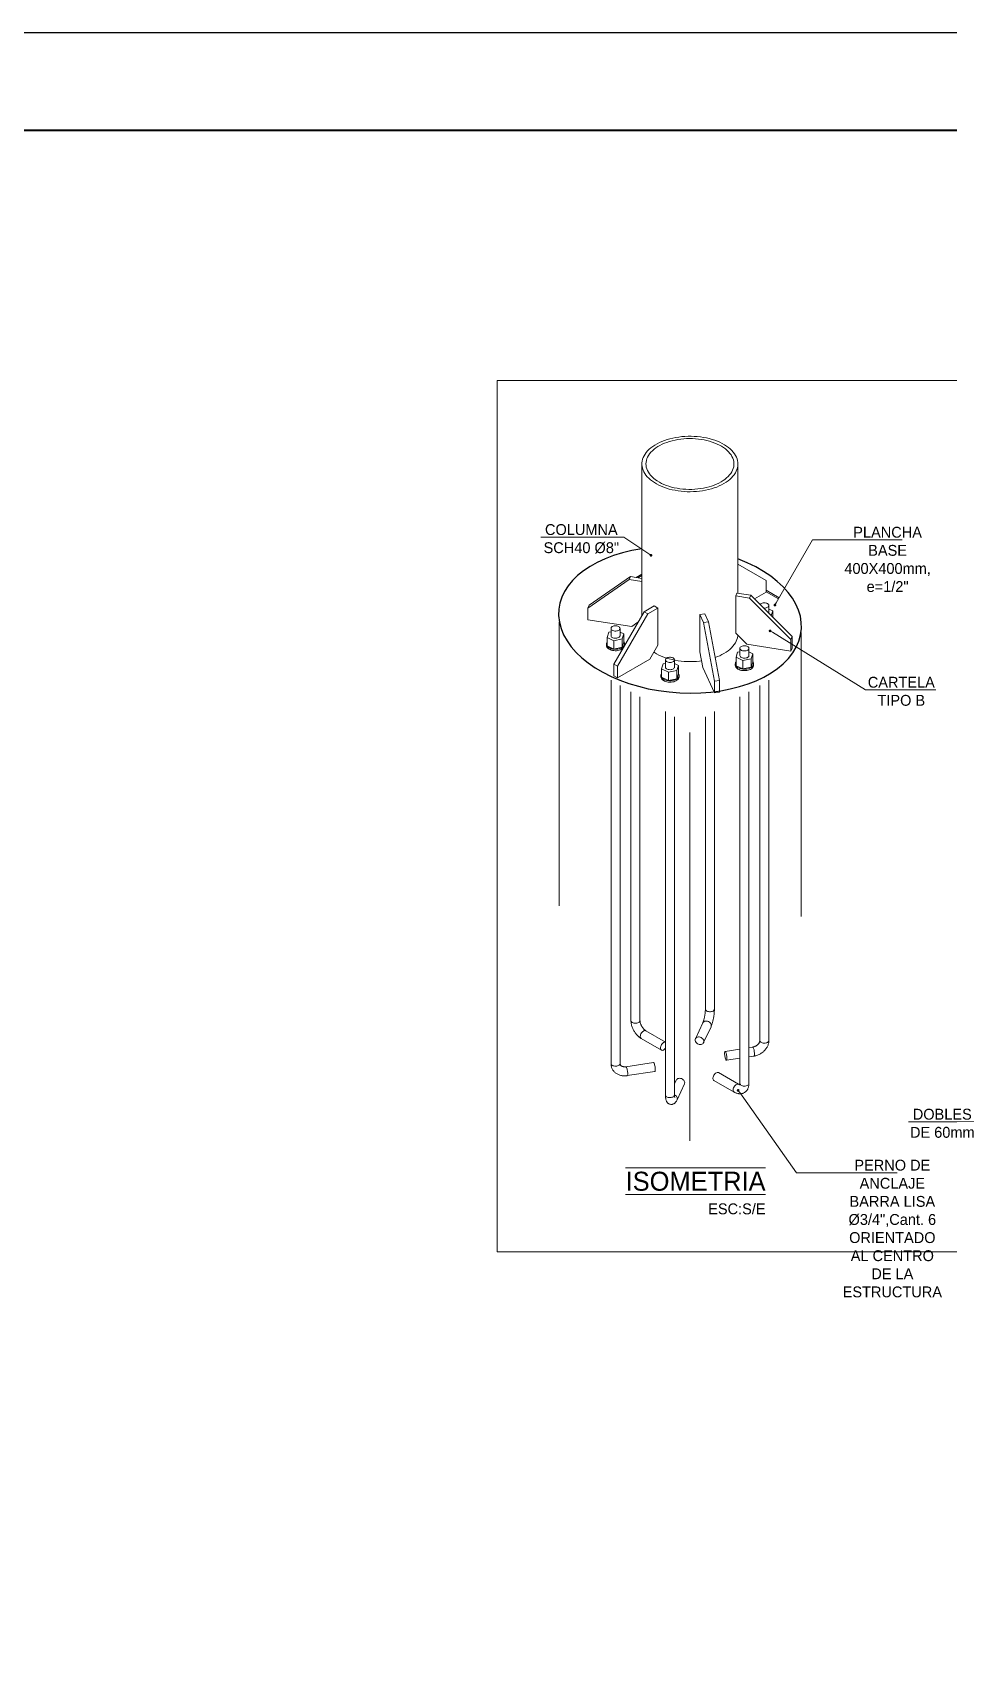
# Model space of a CAD drawing. Header units: metres. Extents: x -45.3 to -2.3, y -16.5 to 14.
# Drawn here: x -21.3 to -12.88, y -1 to 14.04 of the extents above; entities that cross this region are included whole.
import ezdxf
from ezdxf import colors
from ezdxf.entities.mleader import LeaderData, LeaderLine
from ezdxf.math import Vec2, Vec3

# ---------------------------------------------------------------- set-up
doc = ezdxf.new("R2010")
doc.units = ezdxf.units.M
doc.header["$MEASUREMENT"] = 0
doc.layers.add('NOMBRES', color=150, linetype='Continuous', lineweight=5)
doc.styles.add('01COTAS', font='GOTHIC.TTF')
doc.styles.add('100', font='arial.ttf', dxfattribs={"height": 0.18})

# ---------------------------------------------------------------- blocks, each defined once
blk = doc.blocks.new('_DOT')
at = {"color": 0, "linetype": 'ByBlock', "lineweight": -2}
blk.add_line((-0.5, 0), (-1, 0), dxfattribs=at)
at = {"color": 0, "linetype": 'ByBlock', "const_width": 0.5}
blk.add_lwpolyline([(-0.25, 0, 1), (0.25, 0, 1)], format="xyb", close=True, dxfattribs=at)
blk = doc.blocks.new('A$C90f300bd')
at = {"color": 7, "linetype": 'Continuous', "lineweight": 15}
for p, q in [((2.663, 14.496), (2.663, 11.72)), ((4.43, 12.128), (4.43, 14.51)), ((4.947, 12.364), (4.43, 12.663)), ((1.666, 11.857), (2.427, 12.382)), ((1.691, 11.909), (2.452, 12.435)), ((2.427, 12.382), (2.452, 12.435)), ((2.427, 12.382), (2.663, 12.345)), ((2.452, 12.435), (2.663, 12.402)), ((2.554, 12.419), (2.663, 12.481)), ((2.59, 12.413), (2.663, 12.455)), ((4.947, 12.15), (4.947, 12.364)), ((4.412, 12.131), (4.388, 12.079)), ((4.388, 12.079), (4.388, 11.393)), ((4.641, 12.039), (4.388, 12.079)), ((4.666, 12.092), (4.412, 12.131)), ((4.666, 12.092), (4.641, 12.039)), ((5.402, 11.279), (4.641, 12.039)), ((5.426, 11.331), (4.666, 12.092)), ((4.732, 12.025), (4.947, 12.15)), ((4.947, 12.157), (5.175, 12.025)), ((1.666, 11.857), (1.691, 11.909)), ((1.666, 11.642), (1.666, 11.857)), ((2.146, 10.824), (2.702, 11.788)), ((2.212, 10.785), (2.769, 11.75)), ((2.702, 11.788), (2.888, 11.896)), ((2.769, 11.75), (2.702, 11.788)), ((2.769, 11.75), (2.955, 11.857)), ((2.955, 11.857), (2.888, 11.896)), ((2.955, 11.857), (2.955, 11.171)), ((3.821, 11.751), (3.729, 11.737)), ((3.729, 11.737), (3.729, 11.051)), ((3.797, 11.591), (3.729, 11.737)), ((3.888, 11.605), (3.821, 11.751)), ((4.999, 11.771), (4.999, 11.904)), ((5.069, 11.803), (4.999, 11.838)), ((5.042, 11.716), (5.069, 11.803)), ((5.069, 11.803), (5.069, 11.688)), ((2.478, 11.517), (1.666, 11.642)), ((2.094, 11.481), (2.094, 11.348)), ((2.26, 11.348), (2.26, 11.481)), ((2.59, 11.595), (2.478, 11.517)), ((3.888, 11.605), (3.797, 11.591)), ((4.001, 10.509), (3.797, 11.591)), ((4.092, 10.523), (3.888, 11.605)), ((2.009, 11.194), (2.009, 11.168)), ((2.052, 11.409), (2.023, 11.316)), ((2.023, 11.316), (2.148, 11.255)), ((2.023, 11.316), (2.023, 11.162)), ((2.023, 11.162), (2.148, 11.101)), ((2.094, 11.418), (2.052, 11.409)), ((2.148, 11.255), (2.302, 11.287)), ((2.148, 11.255), (2.148, 11.101)), ((2.148, 11.101), (2.302, 11.133)), ((2.331, 11.38), (2.26, 11.414)), ((2.302, 11.287), (2.331, 11.38)), ((2.302, 11.287), (2.302, 11.133)), ((2.302, 11.133), (2.331, 11.226)), ((2.331, 11.38), (2.331, 11.226)), ((2.345, 11.169), (2.345, 11.194)), ((2.955, 11.171), (2.806, 10.914)), ((4.388, 11.393), (4.59, 11.19)), ((4.59, 11.19), (5.402, 11.064)), ((5.426, 11.331), (5.402, 11.279)), ((5.402, 11.064), (5.402, 11.279)), ((5.426, 11.117), (5.426, 11.331)), ((2.806, 10.914), (2.212, 10.571)), ((3.054, 10.83), (3.025, 10.737)), ((3.096, 10.839), (3.054, 10.83)), ((3.096, 10.902), (3.096, 10.769)), ((3.263, 10.769), (3.263, 10.902)), ((3.333, 10.801), (3.263, 10.836)), ((3.729, 11.051), (3.784, 10.763)), ((4.424, 11.042), (4.395, 10.949)), ((4.395, 10.949), (4.52, 10.888)), ((4.395, 10.949), (4.395, 10.795)), ((4.465, 11.051), (4.424, 11.042)), ((4.465, 11.114), (4.465, 10.981)), ((4.52, 10.888), (4.674, 10.92)), ((4.52, 10.888), (4.52, 10.734)), ((4.632, 10.981), (4.632, 11.114)), ((4.703, 11.013), (4.632, 11.048)), ((4.674, 10.92), (4.703, 11.013)), ((4.674, 10.92), (4.674, 10.766)), ((4.674, 10.766), (4.703, 10.859)), ((4.703, 11.013), (4.703, 10.859)), ((5.426, 11.117), (5.402, 11.064)), ((2.094, 10.529), (2.094, 6.045)), ((2.212, 10.785), (2.146, 10.824)), ((2.146, 10.61), (2.146, 10.824)), ((2.212, 10.571), (2.146, 10.61)), ((2.212, 10.571), (2.212, 10.785)), ((3.011, 10.615), (3.011, 10.589)), ((3.025, 10.737), (3.15, 10.676)), ((3.025, 10.737), (3.025, 10.583)), ((3.025, 10.583), (3.15, 10.522)), ((3.15, 10.676), (3.304, 10.708)), ((3.15, 10.676), (3.15, 10.522)), ((3.15, 10.522), (3.304, 10.554)), ((3.304, 10.708), (3.333, 10.801)), ((3.304, 10.708), (3.304, 10.554)), ((3.304, 10.554), (3.333, 10.647)), ((3.333, 10.801), (3.333, 10.647)), ((3.347, 10.589), (3.347, 10.615)), ((3.784, 10.763), (4.001, 10.294)), ((4.381, 10.827), (4.381, 10.801)), ((4.395, 10.795), (4.52, 10.734)), ((4.52, 10.734), (4.674, 10.766)), ((4.717, 10.801), (4.717, 10.827)), ((4.999, 6.045), (4.999, 10.529)), ((2.26, 6.045), (2.26, 10.433)), ((2.461, 10.313), (2.461, 6.045)), ((4.092, 10.523), (4.001, 10.509)), ((4.001, 10.294), (4.001, 10.509)), ((4.092, 10.308), (4.001, 10.294)), ((4.092, 10.308), (4.092, 10.523)), ((4.632, 6.045), (4.632, 10.313)), ((4.832, 10.433), (4.832, 6.045)), ((2.627, 6.045), (2.627, 10.221)), ((3.096, 9.951), (3.096, 6.045)), ((3.996, 6.045), (3.996, 9.951)), ((4.465, 10.221), (4.465, 6.045)), ((3.263, 6.045), (3.263, 9.855)), ((3.83, 9.855), (3.83, 6.045)), ((2.094, 6.045), (2.094, 3.469)), ((2.26, 3.469), (2.26, 6.045)), ((2.461, 6.045), (2.461, 4.259)), ((2.627, 4.259), (2.627, 6.045)), ((3.096, 6.045), (3.096, 2.89)), ((3.263, 2.89), (3.263, 6.045)), ((3.83, 6.045), (3.83, 4.471)), ((3.996, 4.471), (3.996, 6.045)), ((4.465, 6.045), (4.465, 3.102)), ((4.632, 3.102), (4.632, 6.045)), ((4.832, 6.045), (4.832, 3.892)), ((4.999, 3.892), (4.999, 6.045)), ((3.783, 4.218), (3.647, 3.925)), ((2.651, 3.93), (3.022, 3.716)), ((3.096, 3.865), (2.734, 4.074)), ((3.798, 3.855), (3.934, 4.147)), ((4.465, 3.736), (4.193, 3.693)), ((4.7, 3.772), (4.632, 3.761)), ((2.874, 3.49), (2.367, 3.411)), ((2.393, 3.246), (2.9, 3.325)), ((4.218, 3.529), (4.465, 3.567)), ((4.632, 3.593), (4.725, 3.607)), ((3.294, 3.164), (3.263, 3.096)), ((3.309, 2.801), (3.445, 3.093)), ((3.987, 3.158), (4.358, 2.944)), ((4.442, 3.088), (4.071, 3.303))]:
    blk.add_line(p, q, dxfattribs=at)
at = {"color": 251, "linetype": 'Continuous', "lineweight": 15, "ltscale": 0.5, "true_color": 0x626364}
for p, q in [((4.947, 12.183), (5.186, 12.044)), ((1.143, 6.372), (1.143, 11.604)), ((5.591, 6.176), (5.591, 11.408)), ((3.546, 2.048), (3.546, 9.562))]:
    blk.add_line(p, q, dxfattribs=at)
at = {"color": 7, "linetype": 'Continuous', "lineweight": 15, "flags": 128}
for points in [[(4.171, 14.148), (4.13, 14.125), (4.085, 14.104), (4.039, 14.085), (3.99, 14.068), (3.94, 14.052), (3.888, 14.038), (3.834, 14.026), (3.78, 14.017), (3.724, 14.009), (3.668, 14.003), (3.611, 14), (3.553, 13.999), (3.496, 13.999), (3.439, 14.002), (3.383, 14.007), (3.327, 14.015), (3.272, 14.024), (3.218, 14.035), (3.166, 14.048), (3.115, 14.064), (3.066, 14.081), (3.019, 14.099), (2.974, 14.12), (2.932, 14.142), (2.892, 14.166), (2.855, 14.191), (2.82, 14.218), (2.789, 14.245), (2.761, 14.274), (2.737, 14.304), (2.715, 14.335), (2.698, 14.366), (2.684, 14.398), (2.673, 14.431), (2.666, 14.463), (2.663, 14.496), (2.663, 14.529), (2.667, 14.562), (2.675, 14.595), (2.687, 14.628), (2.702, 14.659), (2.72, 14.691), (2.743, 14.721), (2.768, 14.751), (2.797, 14.779), (2.829, 14.807), (2.864, 14.833), (2.901, 14.858), (2.942, 14.881), (2.985, 14.903), (3.03, 14.923), (3.078, 14.941), (3.127, 14.958), (3.179, 14.973), (3.231, 14.986), (3.285, 14.996), (3.341, 15.005), (3.397, 15.012), (3.453, 15.016), (3.511, 15.019), (3.568, 15.019), (3.625, 15.017), (3.682, 15.013), (3.738, 15.007), (3.793, 14.999), (3.848, 14.988), (3.901, 14.976), (3.953, 14.962), (4.003, 14.946), (4.051, 14.928), (4.097, 14.908), (4.14, 14.887), (4.181, 14.864), (4.22, 14.839), (4.255, 14.813), (4.288, 14.786), (4.318, 14.758), (4.344, 14.729), (4.367, 14.698), (4.386, 14.667), (4.402, 14.636), (4.415, 14.603), (4.424, 14.571), (4.429, 14.538), (4.43, 14.505), (4.428, 14.472), (4.422, 14.439), (4.412, 14.406), (4.399, 14.374), (4.382, 14.343), (4.361, 14.312), (4.338, 14.282), (4.311, 14.253), (4.28, 14.225), (4.247, 14.198), (4.21, 14.172), (4.171, 14.148)], [(4.118, 14.179), (4.079, 14.157), (4.036, 14.137), (3.992, 14.119), (3.945, 14.102), (3.897, 14.088), (3.846, 14.075), (3.795, 14.064), (3.743, 14.056), (3.689, 14.049), (3.635, 14.045), (3.58, 14.042), (3.526, 14.042), (3.471, 14.044), (3.417, 14.048), (3.363, 14.054), (3.311, 14.062), (3.259, 14.072), (3.208, 14.084), (3.16, 14.099), (3.113, 14.115), (3.067, 14.132), (3.024, 14.152), (2.984, 14.173), (2.946, 14.196), (2.911, 14.22), (2.878, 14.245), (2.849, 14.272), (2.823, 14.3), (2.8, 14.328), (2.781, 14.358), (2.765, 14.388), (2.752, 14.419), (2.744, 14.45), (2.739, 14.481), (2.737, 14.513), (2.739, 14.544), (2.745, 14.576), (2.755, 14.607), (2.768, 14.637), (2.785, 14.667), (2.805, 14.697), (2.829, 14.725), (2.856, 14.753), (2.886, 14.779), (2.919, 14.804), (2.955, 14.828), (2.994, 14.85), (3.035, 14.871), (3.078, 14.89), (3.124, 14.907), (3.172, 14.923), (3.221, 14.937), (3.272, 14.948), (3.324, 14.958), (3.377, 14.966), (3.431, 14.971), (3.485, 14.975), (3.539, 14.976), (3.594, 14.975), (3.649, 14.972), (3.702, 14.967), (3.756, 14.96), (3.808, 14.951), (3.859, 14.94), (3.909, 14.926), (3.957, 14.911), (4.003, 14.894), (4.047, 14.876), (4.089, 14.855), (4.128, 14.834), (4.165, 14.81), (4.199, 14.785), (4.229, 14.759), (4.257, 14.732), (4.282, 14.704), (4.303, 14.675), (4.32, 14.645), (4.335, 14.614), (4.345, 14.583), (4.352, 14.552), (4.355, 14.521), (4.355, 14.489), (4.351, 14.458), (4.343, 14.426), (4.331, 14.396), (4.316, 14.365), (4.298, 14.336), (4.276, 14.307), (4.25, 14.279), (4.222, 14.252), (4.19, 14.226), (4.156, 14.202), (4.118, 14.179)], [(4.901, 11.857), (4.91, 11.856), (4.928, 11.857), (4.946, 11.86), (4.962, 11.864), (4.975, 11.871), (4.986, 11.879), (4.994, 11.889), (4.998, 11.899), (4.998, 11.909), (4.995, 11.919), (4.987, 11.929), (4.976, 11.937), (4.963, 11.944), (4.947, 11.949), (4.93, 11.952), (4.912, 11.952), (4.894, 11.951), (4.894, 11.951)], [(4.997, 11.761), (4.998, 11.766), (4.999, 11.771)], [(2.199, 11.434), (2.215, 11.438), (2.23, 11.444), (2.243, 11.451), (2.252, 11.46), (2.258, 11.47), (2.26, 11.48), (2.259, 11.491), (2.253, 11.501), (2.244, 11.51), (2.232, 11.517), (2.217, 11.523), (2.2, 11.527), (2.182, 11.529), (2.164, 11.528), (2.147, 11.526), (2.131, 11.521), (2.117, 11.514), (2.106, 11.506), (2.098, 11.497), (2.094, 11.486), (2.094, 11.476), (2.098, 11.466), (2.105, 11.456), (2.116, 11.448), (2.13, 11.441), (2.145, 11.436), (2.163, 11.433), (2.181, 11.433), (2.199, 11.434)], [(2.023, 11.232), (2.015, 11.219), (2.01, 11.204), (2.009, 11.19), (2.012, 11.176), (2.018, 11.162), (2.029, 11.148), (2.042, 11.136), (2.058, 11.125), (2.077, 11.116), (2.099, 11.108), (2.122, 11.102), (2.146, 11.098), (2.171, 11.097), (2.196, 11.097), (2.221, 11.1)], [(2.009, 11.168), (2.009, 11.164), (2.012, 11.15), (2.018, 11.136), (2.029, 11.123), (2.042, 11.11), (2.058, 11.099), (2.077, 11.09), (2.099, 11.082), (2.122, 11.076), (2.146, 11.073), (2.171, 11.071), (2.196, 11.071), (2.221, 11.074)], [(2.094, 11.348), (2.094, 11.343), (2.098, 11.333), (2.105, 11.323), (2.116, 11.315), (2.13, 11.308), (2.145, 11.303), (2.163, 11.3), (2.181, 11.3), (2.199, 11.301)], [(2.199, 11.301), (2.215, 11.305), (2.23, 11.311), (2.243, 11.318), (2.252, 11.327), (2.258, 11.337), (2.26, 11.347), (2.26, 11.348)], [(2.221, 11.1), (2.244, 11.105), (2.266, 11.111), (2.287, 11.12), (2.304, 11.13), (2.319, 11.142), (2.331, 11.155), (2.339, 11.168), (2.344, 11.183), (2.345, 11.197), (2.342, 11.212), (2.336, 11.226), (2.331, 11.232)], [(4.429, 11.352), (4.428, 11.342), (4.422, 11.31), (4.412, 11.277), (4.399, 11.245), (4.382, 11.213), (4.361, 11.182), (4.337, 11.152), (4.31, 11.123), (4.28, 11.095), (4.247, 11.069), (4.21, 11.043), (4.171, 11.019)], [(4.607, 11.148), (4.593, 11.154), (4.577, 11.159), (4.56, 11.162), (4.542, 11.162), (4.524, 11.16), (4.508, 11.156), (4.493, 11.15), (4.481, 11.142), (4.472, 11.133), (4.467, 11.123), (4.465, 11.113), (4.468, 11.102), (4.474, 11.093), (4.484, 11.084), (4.496, 11.076), (4.512, 11.071), (4.528, 11.067), (4.546, 11.066), (4.564, 11.067), (4.581, 11.07), (4.597, 11.075), (4.611, 11.082), (4.621, 11.09), (4.628, 11.1), (4.632, 11.11), (4.631, 11.12), (4.627, 11.131), (4.619, 11.14), (4.607, 11.148)], [(3.761, 10.885), (3.724, 10.88), (3.668, 10.874), (3.611, 10.871), (3.553, 10.87), (3.496, 10.87), (3.439, 10.873), (3.383, 10.878), (3.327, 10.885), (3.272, 10.895), (3.218, 10.906), (3.166, 10.919), (3.115, 10.934), (3.066, 10.952), (3.019, 10.97), (2.974, 10.991), (2.932, 11.013), (2.892, 11.037), (2.881, 11.044)], [(3.26, 10.89), (3.263, 10.9), (3.261, 10.91), (3.257, 10.92), (3.248, 10.93), (3.236, 10.937), (3.222, 10.944), (3.205, 10.948), (3.188, 10.95), (3.17, 10.95), (3.152, 10.948), (3.136, 10.943), (3.122, 10.937), (3.11, 10.929), (3.102, 10.92), (3.097, 10.91), (3.096, 10.899), (3.099, 10.889), (3.106, 10.879), (3.116, 10.871), (3.13, 10.864), (3.145, 10.858), (3.162, 10.855), (3.18, 10.854), (3.198, 10.855), (3.215, 10.859), (3.23, 10.864), (3.243, 10.871), (3.253, 10.88), (3.26, 10.89)], [(4.395, 10.865), (4.386, 10.852), (4.382, 10.838), (4.381, 10.823), (4.383, 10.809), (4.39, 10.795), (4.4, 10.781), (4.413, 10.769), (4.43, 10.758), (4.449, 10.749), (4.47, 10.741), (4.493, 10.735), (4.517, 10.731), (4.542, 10.73), (4.567, 10.73), (4.592, 10.733), (4.616, 10.738), (4.638, 10.745), (4.658, 10.753), (4.676, 10.763), (4.691, 10.775), (4.703, 10.788), (4.711, 10.802), (4.716, 10.816), (4.716, 10.83), (4.714, 10.845), (4.707, 10.859), (4.703, 10.865)], [(4.465, 10.981), (4.465, 10.98), (4.468, 10.969), (4.474, 10.96), (4.484, 10.951), (4.496, 10.944), (4.512, 10.938), (4.528, 10.934), (4.546, 10.933), (4.564, 10.934), (4.581, 10.937), (4.597, 10.942), (4.611, 10.949), (4.621, 10.957), (4.628, 10.967), (4.632, 10.977), (4.632, 10.981)], [(3.025, 10.654), (3.017, 10.64), (3.012, 10.626), (3.011, 10.611), (3.014, 10.597), (3.021, 10.583), (3.031, 10.57), (3.044, 10.557), (3.061, 10.546), (3.08, 10.537), (3.101, 10.529), (3.124, 10.523), (3.148, 10.52), (3.173, 10.518), (3.198, 10.519), (3.223, 10.521), (3.247, 10.526), (3.269, 10.533), (3.289, 10.541), (3.307, 10.552), (3.322, 10.563), (3.333, 10.576), (3.342, 10.59), (3.342, 10.59)], [(3.011, 10.589), (3.011, 10.586), (3.014, 10.571), (3.021, 10.557), (3.031, 10.544), (3.044, 10.532), (3.061, 10.521), (3.08, 10.511), (3.101, 10.503), (3.124, 10.498), (3.148, 10.494), (3.173, 10.492), (3.198, 10.493), (3.223, 10.496), (3.247, 10.5), (3.269, 10.507), (3.289, 10.516), (3.307, 10.526), (3.322, 10.538), (3.333, 10.55), (3.342, 10.564)], [(3.096, 10.769), (3.096, 10.766), (3.099, 10.756), (3.106, 10.746), (3.116, 10.738), (3.13, 10.731), (3.145, 10.725), (3.162, 10.722), (3.18, 10.721), (3.198, 10.722), (3.215, 10.726), (3.23, 10.731), (3.243, 10.738), (3.253, 10.747), (3.26, 10.757)], [(3.26, 10.757), (3.263, 10.767), (3.263, 10.769)], [(3.342, 10.564), (3.346, 10.578), (3.347, 10.589)], [(4.381, 10.801), (4.381, 10.797), (4.383, 10.783), (4.39, 10.769), (4.4, 10.756), (4.413, 10.743), (4.43, 10.732), (4.449, 10.723), (4.47, 10.715), (4.493, 10.709), (4.517, 10.706), (4.542, 10.704), (4.567, 10.705), (4.592, 10.707), (4.616, 10.712), (4.638, 10.719), (4.658, 10.727), (4.676, 10.738), (4.691, 10.749), (4.703, 10.762), (4.711, 10.776), (4.716, 10.79), (4.717, 10.801)], [(3.642, 3.902), (3.644, 3.916), (3.65, 3.93), (3.659, 3.941), (3.671, 3.95), (3.685, 3.956), (3.701, 3.959), (3.719, 3.958), (3.736, 3.955), (3.753, 3.948), (3.768, 3.939), (3.781, 3.927), (3.792, 3.914), (3.799, 3.9), (3.803, 3.885), (3.803, 3.87), (3.799, 3.856), (3.792, 3.844), (3.781, 3.834), (3.768, 3.826), (3.753, 3.822), (3.736, 3.821), (3.719, 3.822), (3.701, 3.827), (3.685, 3.835), (3.671, 3.846), (3.659, 3.858), (3.65, 3.872), (3.644, 3.887), (3.642, 3.902)], [(3.005, 3.754), (3.006, 3.769), (3.01, 3.785), (3.017, 3.802), (3.025, 3.818), (3.036, 3.832), (3.048, 3.844), (3.06, 3.854), (3.073, 3.86), (3.085, 3.864), (3.096, 3.863)], [(3.096, 3.75), (3.085, 3.737), (3.073, 3.726), (3.06, 3.718), (3.048, 3.713), (3.036, 3.712), (3.025, 3.714), (3.017, 3.719), (3.01, 3.728), (3.006, 3.74), (3.005, 3.754)], [(4.184, 3.658), (4.184, 3.671), (4.186, 3.682), (4.188, 3.689), (4.192, 3.693), (4.195, 3.693), (4.2, 3.689), (4.204, 3.682), (4.209, 3.671), (4.213, 3.657), (4.218, 3.641), (4.221, 3.624), (4.224, 3.606), (4.226, 3.589), (4.227, 3.572), (4.227, 3.558), (4.226, 3.545), (4.224, 3.536), (4.221, 3.531), (4.218, 3.529), (4.213, 3.531), (4.209, 3.536), (4.204, 3.546), (4.2, 3.558), (4.195, 3.573), (4.192, 3.589), (4.188, 3.607), (4.186, 3.625), (4.184, 3.642), (4.184, 3.658)], [(2.909, 3.361), (2.908, 3.376), (2.907, 3.394), (2.904, 3.411), (2.901, 3.429), (2.897, 3.446), (2.893, 3.46), (2.888, 3.473), (2.884, 3.482), (2.879, 3.488), (2.875, 3.49), (2.874, 3.49)], [(2.9, 3.325), (2.901, 3.325), (2.904, 3.329), (2.907, 3.336), (2.908, 3.347), (2.909, 3.361)], [(3.45, 3.116), (3.448, 3.131), (3.443, 3.146), (3.434, 3.16), (3.422, 3.172), (3.407, 3.183), (3.391, 3.191), (3.374, 3.196), (3.357, 3.198), (3.34, 3.196), (3.324, 3.192), (3.311, 3.184), (3.301, 3.174), (3.294, 3.164)], [(3.445, 3.093), (3.448, 3.102), (3.45, 3.116)], [(4.071, 3.303), (4.067, 3.304), (4.056, 3.307), (4.045, 3.305), (4.032, 3.3), (4.019, 3.292), (4.007, 3.281), (3.996, 3.268), (3.986, 3.253), (3.978, 3.236), (3.973, 3.22), (3.97, 3.204), (3.97, 3.189), (3.973, 3.177), (3.978, 3.166), (3.986, 3.159), (3.987, 3.158)]]:
    blk.add_lwpolyline(points, dxfattribs=at)
at = {"color": 8, "linetype": 'Continuous', "lineweight": 15, "flags": 128}
for points in [[(2.485, 4.225), (2.499, 4.219), (2.515, 4.214), (2.533, 4.212), (2.551, 4.211), (2.568, 4.213), (2.585, 4.217), (2.6, 4.223), (2.612, 4.231), (2.62, 4.24), (2.626, 4.25), (2.627, 4.259)], [(3.783, 4.218), (3.786, 4.222), (3.795, 4.234), (3.807, 4.242), (3.821, 4.248), (3.837, 4.251), (3.854, 4.251), (3.872, 4.248), (3.889, 4.241), (3.904, 4.232), (3.917, 4.22), (3.928, 4.207), (3.935, 4.192), (3.939, 4.177), (3.939, 4.163), (3.935, 4.149), (3.934, 4.147)], [(3.83, 4.471), (3.831, 4.463), (3.836, 4.453), (3.845, 4.444), (3.856, 4.436), (3.871, 4.43), (3.887, 4.425), (3.905, 4.423), (3.923, 4.423), (3.94, 4.426), (3.957, 4.43), (3.971, 4.436), (3.983, 4.444), (3.991, 4.454), (3.995, 4.464), (3.996, 4.471)], [(2.633, 3.968), (2.635, 3.983), (2.639, 4), (2.645, 4.016), (2.654, 4.032), (2.665, 4.046), (2.677, 4.059), (2.689, 4.068), (2.702, 4.075), (2.714, 4.078), (2.725, 4.077), (2.734, 4.074)], [(4.7, 3.772), (4.702, 3.771), (4.707, 3.768), (4.711, 3.76), (4.716, 3.749), (4.721, 3.736), (4.725, 3.72), (4.728, 3.703), (4.731, 3.685), (4.733, 3.667), (4.734, 3.651), (4.734, 3.636), (4.733, 3.624), (4.731, 3.615), (4.728, 3.609), (4.725, 3.607)], [(4.832, 3.892), (4.834, 3.882), (4.839, 3.873), (4.849, 3.864), (4.861, 3.856), (4.876, 3.85), (4.892, 3.846), (4.91, 3.844), (4.928, 3.845), (4.946, 3.848), (4.962, 3.852), (4.975, 3.859), (4.986, 3.867), (4.994, 3.877), (4.998, 3.887), (4.999, 3.892)], [(2.094, 3.469), (2.094, 3.464), (2.098, 3.454), (2.105, 3.444), (2.116, 3.436), (2.13, 3.429), (2.145, 3.424), (2.163, 3.421), (2.181, 3.421), (2.199, 3.422)], [(2.199, 3.422), (2.215, 3.426), (2.23, 3.432), (2.243, 3.439), (2.252, 3.448), (2.258, 3.458), (2.26, 3.468), (2.26, 3.469)], [(2.401, 3.282), (2.401, 3.298), (2.399, 3.315), (2.397, 3.333), (2.394, 3.35), (2.39, 3.367), (2.386, 3.382), (2.381, 3.394), (2.376, 3.403), (2.372, 3.409), (2.368, 3.411), (2.367, 3.411)], [(2.393, 3.246), (2.394, 3.247), (2.397, 3.251), (2.399, 3.258), (2.401, 3.269), (2.401, 3.282)], [(4.442, 3.088), (4.438, 3.09), (4.428, 3.092), (4.416, 3.091), (4.403, 3.086), (4.391, 3.078), (4.378, 3.067), (4.367, 3.053), (4.357, 3.038), (4.35, 3.022), (4.344, 3.006), (4.341, 2.99), (4.341, 2.975), (4.344, 2.962), (4.35, 2.952), (4.357, 2.945), (4.358, 2.944)], [(4.465, 3.102), (4.465, 3.101), (4.468, 3.09), (4.474, 3.081), (4.484, 3.072), (4.496, 3.064), (4.512, 3.059), (4.528, 3.055), (4.546, 3.054), (4.564, 3.055), (4.581, 3.058), (4.597, 3.063), (4.611, 3.07), (4.621, 3.078), (4.628, 3.088), (4.632, 3.098), (4.632, 3.102)], [(3.096, 2.89), (3.096, 2.887), (3.099, 2.877), (3.106, 2.867), (3.116, 2.859), (3.13, 2.852), (3.145, 2.846), (3.162, 2.843), (3.18, 2.842), (3.198, 2.843), (3.215, 2.847), (3.23, 2.852), (3.243, 2.859), (3.253, 2.868), (3.26, 2.878)], [(3.26, 2.878), (3.263, 2.888), (3.263, 2.89)], [(3.309, 2.801), (3.312, 2.809), (3.314, 2.823)]]:
    blk.add_lwpolyline(points, dxfattribs=at)
at = {"color": 7, "linetype": 'Continuous', "lineweight": 15}
for centre, radius, start, end in [((4.899, 11.873), 0.0775, 93.4338, 142.5465), ((2.197, 11.27), 0.197, 276.9349, 305.0433), ((3.684, 11.873), 0.983, 289.5186, 299.6915), ((3.286, 10.615), 0.0613, 335.7179, 39.0564)]:
    blk.add_arc(centre, radius, start, end, dxfattribs=at)
at = {"color": 8, "linetype": 'Continuous', "lineweight": 15}
for centre, radius, start, end in [((2.502, 4.263), 0.0412, 185.1303, 246.1899), ((2.674, 3.964), 0.0412, 173.8147, 234.8731), ((3.23, 2.817), 0.0849, 4.5304, 67.0452)]:
    blk.add_arc(centre, radius, start, end, dxfattribs=at)
blk.add_ellipse((3.364, 11.636), major_axis=(2.232, -0.181), ratio=0.597688, start_param=1.938392, end_param=7.405229)
at = {"color": 7, "linetype": 'Continuous', "lineweight": 15}
for points, knots in [([(2.461, 4.259), (2.461, 4.254), (2.461, 4.239), (2.464, 4.214), (2.469, 4.185), (2.477, 4.156), (2.488, 4.127), (2.5, 4.098), (2.515, 4.071), (2.532, 4.044), (2.55, 4.019), (2.57, 3.996), (2.591, 3.974), (2.614, 3.954), (2.634, 3.94), (2.647, 3.932), (2.651, 3.93)], [0, 0, 0, 0, 0.043364, 0.120071, 0.196682, 0.273096, 0.349197, 0.425025, 0.500704, 0.576397, 0.652257, 0.728444, 0.805148, 0.882536, 0.960703, 1, 1, 1, 1]), ([(2.734, 4.074), (2.732, 4.075), (2.727, 4.079), (2.716, 4.086), (2.704, 4.097), (2.691, 4.11), (2.678, 4.126), (2.667, 4.143), (2.656, 4.161), (2.647, 4.18), (2.639, 4.198), (2.633, 4.217), (2.629, 4.234), (2.628, 4.248), (2.627, 4.256), (2.627, 4.259)], [0, 0, 0, 0, 0.041275, 0.119161, 0.198436, 0.279336, 0.3616, 0.444858, 0.528697, 0.612692, 0.696296, 0.779077, 0.860665, 0.940777, 1, 1, 1, 1]), ([(3.83, 4.471), (3.83, 4.468), (3.83, 4.459), (3.829, 4.442), (3.828, 4.42), (3.825, 4.398), (3.822, 4.374), (3.819, 4.35), (3.815, 4.326), (3.81, 4.303), (3.805, 4.282), (3.799, 4.262), (3.794, 4.245), (3.789, 4.231), (3.785, 4.222), (3.784, 4.219), (3.783, 4.218)], [0, 0, 0, 0, 0.041801, 0.11849, 0.196646, 0.276161, 0.356529, 0.437356, 0.518312, 0.598994, 0.679057, 0.758095, 0.835586, 0.910836, 0.975007, 1, 1, 1, 1]), ([(3.934, 4.147), (3.936, 4.151), (3.941, 4.161), (3.948, 4.18), (3.956, 4.204), (3.964, 4.231), (3.97, 4.257), (3.976, 4.285), (3.982, 4.313), (3.986, 4.341), (3.99, 4.369), (3.993, 4.397), (3.995, 4.425), (3.996, 4.45), (3.996, 4.464), (3.996, 4.471)], [0, 0, 0, 0, 0.04378, 0.127767, 0.215463, 0.299135, 0.380546, 0.460666, 0.540058, 0.619097, 0.698075, 0.7772, 0.856737, 0.937048, 1, 1, 1, 1]), ([(4.832, 3.892), (4.832, 3.891), (4.832, 3.886), (4.83, 3.875), (4.826, 3.862), (4.819, 3.847), (4.809, 3.833), (4.796, 3.82), (4.782, 3.807), (4.766, 3.796), (4.748, 3.786), (4.729, 3.779), (4.713, 3.774), (4.703, 3.773), (4.7, 3.772)], [0, 0, 0, 0, 0.041629, 0.13308, 0.229991, 0.322692, 0.41333, 0.503121, 0.592639, 0.682075, 0.771491, 0.860854, 0.950063, 1, 1, 1, 1]), ([(4.725, 3.607), (4.731, 3.608), (4.747, 3.611), (4.774, 3.618), (4.803, 3.628), (4.832, 3.642), (4.859, 3.658), (4.885, 3.676), (4.909, 3.696), (4.93, 3.719), (4.949, 3.743), (4.966, 3.769), (4.979, 3.795), (4.989, 3.823), (4.996, 3.851), (4.998, 3.874), (4.999, 3.888), (4.999, 3.892)], [0, 0, 0, 0, 0.04139, 0.112579, 0.183843, 0.255216, 0.326692, 0.398274, 0.469954, 0.541707, 0.613473, 0.685159, 0.756628, 0.827719, 0.898263, 0.968121, 1, 1, 1, 1]), ([(2.094, 3.469), (2.094, 3.463), (2.094, 3.448), (2.098, 3.424), (2.105, 3.398), (2.115, 3.373), (2.128, 3.35), (2.144, 3.328), (2.163, 3.309), (2.183, 3.292), (2.206, 3.277), (2.231, 3.264), (2.258, 3.254), (2.286, 3.247), (2.316, 3.243), (2.346, 3.242), (2.372, 3.243), (2.387, 3.246), (2.393, 3.246)], [0, 0, 0, 0, 0.042761, 0.108468, 0.173703, 0.238432, 0.302849, 0.367125, 0.43146, 0.496066, 0.561117, 0.626735, 0.69298, 0.759843, 0.827263, 0.895142, 0.963372, 1, 1, 1, 1]), ([(2.367, 3.411), (2.364, 3.411), (2.355, 3.409), (2.34, 3.409), (2.323, 3.41), (2.308, 3.414), (2.295, 3.419), (2.284, 3.425), (2.275, 3.432), (2.268, 3.44), (2.263, 3.45), (2.261, 3.459), (2.261, 3.466), (2.26, 3.469)], [0, 0, 0, 0, 0.042463, 0.131733, 0.220944, 0.310407, 0.40081, 0.493359, 0.590042, 0.694074, 0.810263, 0.92439, 1, 1, 1, 1]), ([(4.358, 2.944), (4.363, 2.941), (4.376, 2.934), (4.398, 2.925), (4.424, 2.917), (4.448, 2.913), (4.471, 2.912), (4.494, 2.914), (4.517, 2.92), (4.538, 2.928), (4.558, 2.94), (4.576, 2.954), (4.591, 2.971), (4.604, 2.99), (4.614, 3.01), (4.623, 3.033), (4.628, 3.057), (4.631, 3.08), (4.632, 3.096), (4.632, 3.102)], [0, 0, 0, 0, 0.038913, 0.108779, 0.178329, 0.238748, 0.297255, 0.354151, 0.41548, 0.475059, 0.533337, 0.590944, 0.64836, 0.706255, 0.765264, 0.825936, 0.888633, 0.953405, 1, 1, 1, 1]), ([(4.462, 3.08), (4.461, 3.08), (4.458, 3.081), (4.45, 3.084), (4.444, 3.087), (4.442, 3.088)], [0, 0, 0, 0, 0.323883, 0.708528, 1, 1, 1, 1]), ([(4.465, 3.102), (4.465, 3.1), (4.465, 3.094), (4.464, 3.086), (4.462, 3.079), (4.461, 3.076), (4.461, 3.076), (4.461, 3.076)], [0, 0, 0, 0, 0.121647, 0.348153, 0.574461, 0.804033, 1, 1, 1, 1]), ([(3.096, 2.89), (3.096, 2.886), (3.096, 2.873), (3.097, 2.852), (3.1, 2.828), (3.104, 2.806), (3.109, 2.788), (3.116, 2.772), (3.124, 2.758), (3.134, 2.746), (3.146, 2.735), (3.16, 2.726), (3.176, 2.72), (3.193, 2.716), (3.211, 2.716), (3.227, 2.719), (3.242, 2.724), (3.255, 2.731), (3.267, 2.74), (3.278, 2.751), (3.288, 2.763), (3.299, 2.779), (3.305, 2.793), (3.309, 2.801)], [0, 0, 0, 0, 0.03236, 0.097331, 0.165039, 0.238905, 0.29724, 0.344441, 0.387288, 0.427818, 0.467235, 0.506145, 0.544854, 0.5873, 0.627649, 0.666337, 0.704115, 0.741774, 0.780297, 0.821123, 0.866566, 0.920406, 1, 1, 1, 1]), ([(3.266, 2.844), (3.266, 2.844), (3.266, 2.844), (3.266, 2.846), (3.265, 2.851), (3.264, 2.86), (3.263, 2.871), (3.263, 2.882), (3.263, 2.889), (3.263, 2.89)], [0, 0, 0, 0, 0.045664, 0.193088, 0.355946, 0.535868, 0.732128, 0.94236, 1, 1, 1, 1])]:
    blk.add_open_spline(points, degree=3, knots=knots, dxfattribs=at)
at = {"layer": 'NOMBRES', "color": 1, "ltscale": 0.06}
blk.add_lwpolyline([(0, 16.043), (23.678, 16.043), (23.678, 0), (0, 0)], close=True, dxfattribs=at)
at = {"layer": 'NOMBRES', "color": 1, "ltscale": 0.06, "insert": (-3.854, 1.477), "char_height": 0.35, "width": 8.79158, "attachment_point": 1, "style": '100'}
blk.add_mtext('\\A1;\\pxqr;{\\fCentury Gothic|b0|i0|c0|p34;\\L\\OISOMETRIA\\P\\H0.57143x;\\l\\oESC:S/E}', dxfattribs=at)
at = {"ltscale": 650}
ml = blk.add_multileader_mtext('Standard', dxfattribs=at)
ml.set_content('COLUMNA \\PSCH40 %%C8" ', color=256, style='01COTAS')
ml.set_leader_properties(color=1, lineweight=9)
ml.set_arrow_properties(name='DOT')
ml.build(insert=Vec2(0, 0))
ml.multileader.update_dxf_attribs({"text_left_attachment_type": 6, "text_right_attachment_type": 6, "dogleg_length": 0.0685, "arrow_head_size": 0.05})
ctx = ml.context
ctx.base_point, ctx.char_height, ctx.arrow_head_size, ctx.landing_gap_size, ctx.plane_origin = Vec3(0.834, 13.161), 0.2, 0.05, 0.001, Vec3(-3.384, 18.621)
ctx.left_attachment, ctx.right_attachment, ctx.text_align_type = 6, 6, 1
notes = []
notes.append((ctx, [(1, (1, 1, 0), (2.33, 13.161), (-1, 0), 0.0685, [(0, [(2.83, 12.828)], 0, [])])]))
ctx.mtext.insert, ctx.mtext.width, ctx.mtext.alignment, ctx.mtext.flow_direction = Vec3(1.548, 13.401), 3.12462, 2, 5
ml = blk.add_multileader_mtext('Standard', dxfattribs=at)
ml.set_content('PLANCHA BASE 400X400mm, e=1/2" ', color=256, style='01COTAS')
ml.set_leader_properties(color=1, lineweight=9)
ml.set_arrow_properties(name='DOT')
ml.build(insert=Vec2(0, 0))
ml.multileader.update_dxf_attribs({"text_left_attachment_type": 6, "text_right_attachment_type": 6, "dogleg_length": 0.0685, "arrow_head_size": 0.05})
ctx = ml.context
ctx.base_point, ctx.char_height, ctx.arrow_head_size, ctx.landing_gap_size, ctx.plane_origin = Vec3(5.87, 13.112), 0.2, 0.05, 0.001, Vec3(2.798, 19.278)
ctx.left_attachment, ctx.right_attachment, ctx.text_align_type = 6, 6, 1
notes.append((ctx, [(0, (1, 1, 0), (5.801, 13.112), (1, 0), 0.0685, [(0, [(5.109, 11.91)], 0, [])])]))
ctx.mtext.insert, ctx.mtext.width, ctx.mtext.alignment, ctx.mtext.flow_direction = Vec3(7.183, 13.352), 3.12462, 2, 5
ml = blk.add_multileader_mtext('Standard', dxfattribs=at)
ml.set_content('CARTELA \\PTIPO B ', color=256, style='01COTAS')
ml.set_leader_properties(color=1, lineweight=9)
ml.set_arrow_properties(name='DOT')
ml.build(insert=Vec2(0, 0))
ml.multileader.update_dxf_attribs({"text_left_attachment_type": 6, "text_right_attachment_type": 6, "dogleg_length": 0.0685, "arrow_head_size": 0.05})
ctx = ml.context
ctx.base_point, ctx.char_height, ctx.arrow_head_size, ctx.landing_gap_size, ctx.plane_origin = Vec3(6.843, 10.35), 0.2, 0.05, 0.001, Vec3(1.074, 19.429)
ctx.left_attachment, ctx.right_attachment, ctx.text_align_type = 6, 6, 1
notes.append((ctx, [(0, (1, 1, 0), (6.774, 10.35), (1, 0), 0.0685, [(0, [(5.021, 11.436)], 0, [])])]))
ctx.mtext.insert, ctx.mtext.width, ctx.mtext.alignment, ctx.mtext.flow_direction = Vec3(7.435, 10.59), 3.12462, 2, 5
ml = blk.add_multileader_mtext('Standard', dxfattribs=at)
ml.set_content('DOBLES \\PDE 60mm', color=256, style='01COTAS')
ml.set_leader_properties(color=1, lineweight=9)
ml.set_arrow_properties(name='DOT')
ml.build(insert=Vec2(0, 0))
ml.multileader.update_dxf_attribs({"text_left_attachment_type": 6, "text_right_attachment_type": 6, "dogleg_length": 0.0685, "arrow_head_size": 0.05})
ctx = ml.context
ctx.base_point, ctx.char_height, ctx.arrow_head_size, ctx.landing_gap_size, ctx.plane_origin = Vec3(7.577, 2.396), 0.2, 0.05, 0.001, Vec3(3.155, 7.856)
ctx.left_attachment, ctx.right_attachment, ctx.text_align_type = 6, 6, 1
notes.append((ctx, [(1, (1, 1, 0), (8.869, 2.396), (-1, 0), 0.0685, [(0, [(9.997, 3.047)], 0, [])])]))
ctx.mtext.insert, ctx.mtext.width, ctx.mtext.alignment, ctx.mtext.flow_direction = Vec3(8.189, 2.636), 3.12462, 2, 5
ml = blk.add_multileader_mtext('Standard', dxfattribs=at)
ml.set_content('PERNO DE ANCLAJE\\PBARRA LISA %%C3/4",Cant. 6\\PORIENTADO AL CENTRO DE LA ESTRUCTURA', color=256, style='01COTAS')
ml.set_leader_properties(color=1, lineweight=9)
ml.set_arrow_properties(name='DOT')
ml.build(insert=Vec2(0, 0))
ml.multileader.update_dxf_attribs({"text_left_attachment_type": 6, "text_right_attachment_type": 6, "dogleg_length": 0.0685, "arrow_head_size": 0.05})
ctx = ml.context
ctx.base_point, ctx.char_height, ctx.arrow_head_size, ctx.landing_gap_size, ctx.plane_origin = Vec3(5.575, 1.458), 0.2, 0.05, 0.001, Vec3(7.99, 3.654)
ctx.left_attachment, ctx.right_attachment, ctx.text_align_type = 6, 6, 1
notes.append((ctx, [(0, (1, 1, 0), (5.506, 1.458), (1, 0), 0.0685, [(0, [(4.433, 2.975)], 0, [])])]))
ctx.mtext.insert, ctx.mtext.width, ctx.mtext.alignment, ctx.mtext.flow_direction = Vec3(7.27, 1.698), 3.52663, 2, 5
for ctx, leaders in notes:
    for number, flags, end, landing, length, lines in leaders:
        leader = LeaderData()
        leader.index, (leader.has_last_leader_line, leader.has_dogleg_vector, leader.attachment_direction) = number, flags
        leader.last_leader_point, leader.dogleg_vector, leader.dogleg_length = Vec3(end), Vec3(landing), length
        for number, points, colour, breaks in lines:
            line = LeaderLine()
            line.index, line.vertices, line.color, line.breaks = number, Vec3.list(points), colors.encode_raw_color(colour), breaks
            leader.lines.append(line)
        ctx.leaders.append(leader)

msp = doc.modelspace()

# ---------------------------------------------------------------- linework, layer by layer
msp.add_lwpolyline([(-45.278, -16.462), (-2.278, -16.462), (-2.278, 14.038), (-45.278, 14.038)], close=True)
msp.add_lwpolyline([(-45.278, -16.462), (-2.278, -16.462), (-2.278, 14.038), (-45.278, 14.038)], close=True)
at = {"lineweight": 40}
msp.add_lwpolyline([(-44.378, -15.562), (-3.178, -15.562), (-3.178, 13.138), (-44.378, 13.138)], close=True, dxfattribs=at)

# ---------------------------------------------------------------- block references
at = {"xscale": 0.5, "yscale": 0.5, "zscale": 0.5}
msp.add_blockref('A$C90f300bd', (-17.029, 2.813), dxfattribs=at)

doc.saveas('drawing.dxf')
